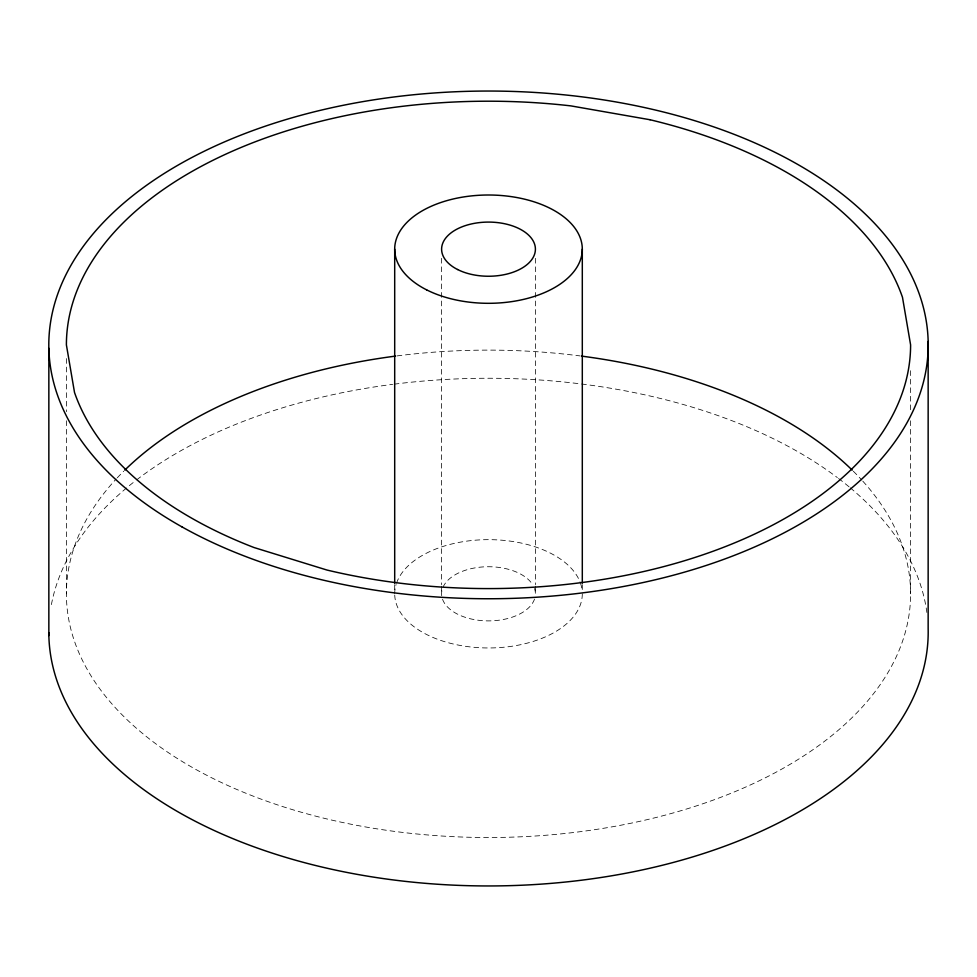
<?xml version="1.0" encoding="UTF-8"?>
<svg xmlns="http://www.w3.org/2000/svg" width="977" height="977" viewBox="0 0 977 977"><rect width="100%" height="100%" fill="white"/><g stroke="black" fill="none" stroke-linecap="round" stroke-linejoin="round"><path stroke-width="0.73" stroke-dasharray="4.88 3.66" d="M910.601 370.698L910.601 411.683M910.601 420.782L910.601 593.808M582.304 584.661L582.304 590.755M535.396 258.307L535.396 584.661M535.396 586.188L535.396 593.808M441.604 258.307L441.604 584.661M441.604 586.188L441.604 593.808M394.696 584.698L394.696 590.767M66.399 358.559L66.399 411.683M66.399 420.782L66.399 593.808M862.801 481.16A422.101 243.7 0 0 1 486.314 837.509A422.101 243.7 0 0 1 116.239 478.925M117.277 477.814A422.101 243.7 0 0 1 123.7 471.207M397.016 355.909A422.101 243.7 0 0 1 579.984 355.909M853.3 471.207A422.101 243.7 0 0 1 861.787 480.049M534.504 599.096A46.896 27.075 0 0 1 479.353 620.371A46.896 27.075 0 0 1 442.496 588.52M443.008 587.238A46.896 27.075 0 0 1 485.044 566.807A46.896 27.075 0 0 1 531.83 583.452M534.504 588.52A46.896 27.075 0 0 1 535.176 596.458M582.304 593.808A93.804 54.15 0 0 1 489.648 647.959A93.804 54.15 0 0 1 394.732 595.127M394.696 593.808A93.804 54.15 0 0 1 396.088 584.539M396.503 583.245A93.804 54.15 0 0 1 487.352 539.658A93.804 54.15 0 0 1 580.02 581.95M580.497 583.245A93.804 54.15 0 0 1 582.182 591.158M51.402 604.604A439.687 253.849 0 0 1 135.461 480.782M136.682 479.841A439.687 253.849 0 0 1 392.632 384.352M394.134 384.169A439.687 253.849 0 0 1 837.35 477.582M838.559 478.498A439.687 253.849 0 0 1 849.111 486.864M850.246 487.804A439.687 253.849 0 0 1 926.88 612.506"/><path stroke-width="1.47" d="M928.15 341.449L928.15 628.663A439.687 253.849 0 0 1 491.932 885.944A439.687 253.849 0 0 1 48.813 632.62M582.304 249.159L582.304 583.135M394.696 249.159L394.696 583.184M48.85 348.337L48.85 635.551M124.8 470.12A422.101 243.7 0 0 1 395.49 356.104M581.51 356.104A422.101 243.7 0 0 1 852.2 470.12M650.035 119.744L570.849 105.882A422.101 243.7 0 0 0 66.399 344.893L74.508 392.436A422.101 243.7 0 0 0 253.996 547.523L326.965 570.043A422.101 243.7 0 0 0 910.601 344.893L902.492 297.35A422.101 243.7 0 0 0 650.035 119.744M457.578 269.518A46.896 27.075 0 0 0 534.504 254.447A46.896 27.075 0 0 0 473.43 223.525A46.896 27.075 0 0 0 457.578 269.518M426.656 289.876A93.804 54.15 0 0 0 580.497 259.723A93.804 54.15 0 0 0 458.347 197.879A93.804 54.15 0 0 0 426.656 289.876M181.832 526.811A439.687 253.849 0 0 0 914.716 407.262A439.687 253.849 0 0 0 368.952 100.607A439.687 253.849 0 0 0 181.832 526.811"/></g></svg>
